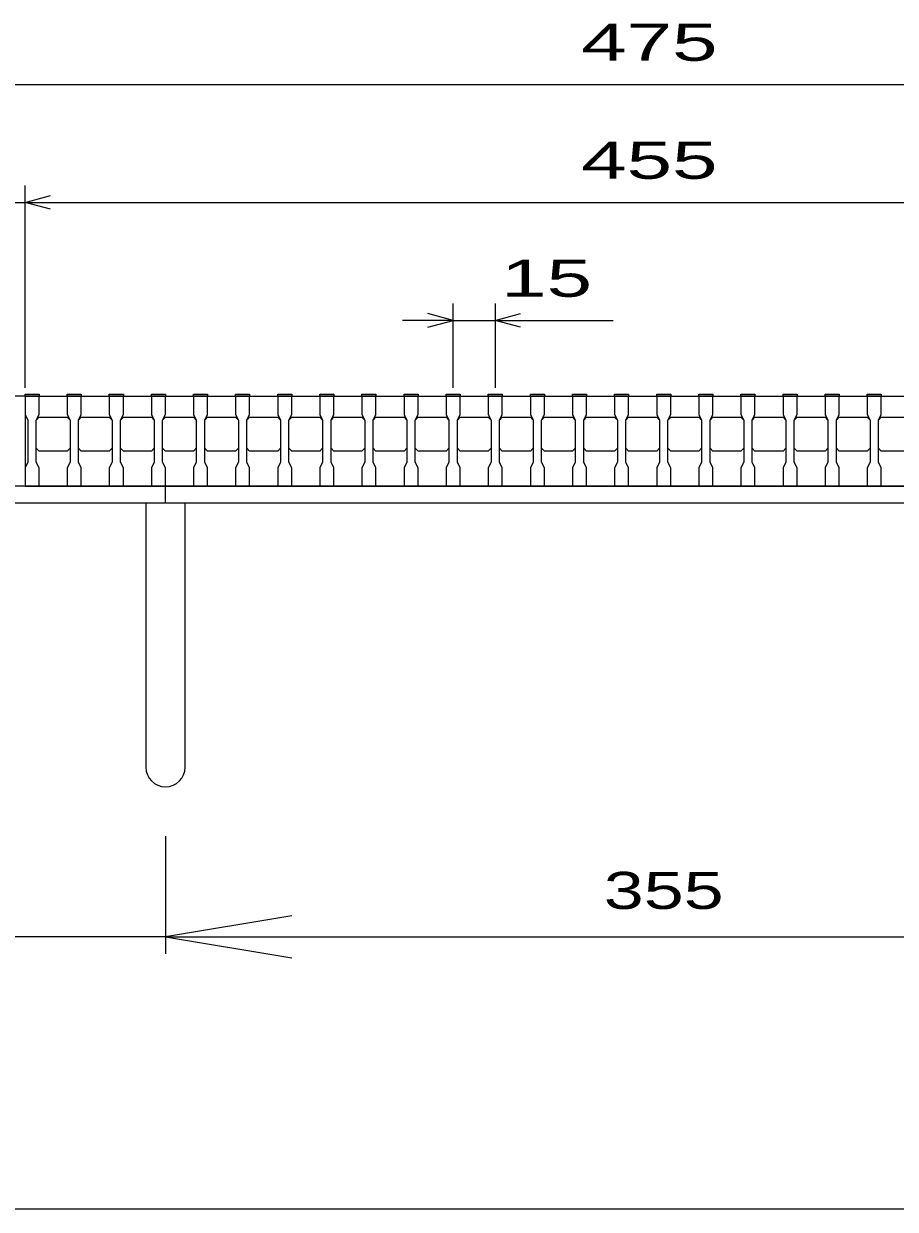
# Model space of a CAD drawing. Units: millimetres, scale not verified. Extents: x -1092 to 1039, y -770 to 632.
# Drawn here: x -778.5 to -468, y -687.9 to -265.9 of the extents above; entities that cross this region are included whole.
import ezdxf
from ezdxf.enums import TextEntityAlignment as Align

# ---------------------------------------------------------------- set-up
doc = ezdxf.new("R2010")
doc.units = ezdxf.units.MM
doc.header["$LTSCALE"] = 6
for name, color, linetype, lineweight in [('0_2', 150, 'Continuous', 25), ('16', 3, 'Continuous', 25), ('19', 6, 'Continuous', 25), ('22', 4, 'Continuous', 25)]:
    doc.layers.add(name, color=color, linetype=linetype, lineweight=lineweight)
doc.styles.add('ベクトル', font='')
doc.styles.get('ベクトル').set_extended_font_data('ベクトル')

# ---------------------------------------------------------------- blocks, each defined once
blk = doc.blocks.new('open_arrow')
at = {"color": 0, "linetype": 'Continuous', "lineweight": -2}
blk.add_lwpolyline([(7.5, 1.25), (0, 0), (7.5, -1.25)], dxfattribs=at)

msp = doc.modelspace()

# ---------------------------------------------------------------- linework, layer by layer
at = {"layer": '0_2'}
msp.add_line((1038.6, -687.9), (-1037.4, -687.9), dxfattribs=at)
at = {"layer": '16'}
for p, q in [((-778, -398.5), (-778, -397.8)), ((-778, -397.8), (-773, -397.8)), ((-778, -398.5), (-778, -405)), ((-773, -398.5), (-778, -398.5)), ((-778, -398.5), (-778, -430.5)), ((-778, -398.5), (-323, -398.5)), ((-773, -397.8), (-773, -398.5)), ((-773, -405), (-773, -398.5)), ((-763, -398.5), (-763, -397.8)), ((-763, -397.8), (-758, -397.8)), ((-763, -398.5), (-763, -405)), ((-758, -398.5), (-763, -398.5)), ((-758, -397.8), (-758, -398.5)), ((-758, -405), (-758, -398.5)), ((-748, -398.5), (-748, -397.8)), ((-748, -397.8), (-743, -397.8)), ((-748, -398.5), (-748, -405)), ((-743, -398.5), (-748, -398.5)), ((-743, -397.8), (-743, -398.5)), ((-743, -405), (-743, -398.5)), ((-733, -398.5), (-733, -397.8)), ((-733, -397.8), (-728, -397.8)), ((-733, -398.5), (-733, -405)), ((-728, -398.5), (-733, -398.5)), ((-728, -397.8), (-728, -398.5)), ((-728, -405), (-728, -398.5)), ((-718, -398.5), (-718, -397.8)), ((-718, -397.8), (-713, -397.8)), ((-718, -398.5), (-718, -405)), ((-713, -398.5), (-718, -398.5)), ((-713, -397.8), (-713, -398.5)), ((-713, -405), (-713, -398.5)), ((-703, -398.5), (-703, -397.8)), ((-703, -397.8), (-698, -397.8)), ((-703, -398.5), (-703, -405)), ((-698, -398.5), (-703, -398.5)), ((-698, -397.8), (-698, -398.5)), ((-698, -405), (-698, -398.5)), ((-688, -398.5), (-688, -397.8)), ((-688, -397.8), (-683, -397.8)), ((-688, -398.5), (-688, -405)), ((-683, -398.5), (-688, -398.5)), ((-683, -397.8), (-683, -398.5)), ((-683, -405), (-683, -398.5)), ((-673, -398.5), (-673, -397.8)), ((-673, -397.8), (-668, -397.8)), ((-673, -398.5), (-673, -405)), ((-668, -398.5), (-673, -398.5)), ((-668, -397.8), (-668, -398.5)), ((-668, -405), (-668, -398.5)), ((-658, -398.5), (-658, -397.8)), ((-658, -397.8), (-653, -397.8)), ((-658, -398.5), (-658, -405)), ((-653, -398.5), (-658, -398.5)), ((-653, -397.8), (-653, -398.5)), ((-653, -405), (-653, -398.5)), ((-643, -398.5), (-643, -397.8)), ((-643, -397.8), (-638, -397.8)), ((-643, -398.5), (-643, -405)), ((-638, -398.5), (-643, -398.5)), ((-638, -397.8), (-638, -398.5)), ((-638, -405), (-638, -398.5)), ((-628, -398.5), (-628, -397.8)), ((-628, -397.8), (-623, -397.8)), ((-628, -398.5), (-628, -405)), ((-623, -398.5), (-628, -398.5)), ((-623, -397.8), (-623, -398.5)), ((-623, -405), (-623, -398.5)), ((-613, -398.5), (-613, -397.8)), ((-613, -397.8), (-608, -397.8)), ((-613, -398.5), (-613, -405)), ((-608, -398.5), (-613, -398.5)), ((-608, -397.8), (-608, -398.5)), ((-608, -405), (-608, -398.5)), ((-598, -398.5), (-598, -397.8)), ((-598, -397.8), (-593, -397.8)), ((-598, -398.5), (-598, -405)), ((-593, -398.5), (-598, -398.5)), ((-593, -397.8), (-593, -398.5)), ((-593, -405), (-593, -398.5)), ((-583, -398.5), (-583, -397.8)), ((-583, -397.8), (-578, -397.8)), ((-583, -398.5), (-583, -405)), ((-578, -398.5), (-583, -398.5)), ((-578, -397.8), (-578, -398.5)), ((-578, -405), (-578, -398.5)), ((-568, -398.5), (-568, -397.8)), ((-568, -397.8), (-563, -397.8)), ((-568, -398.5), (-568, -405)), ((-563, -398.5), (-568, -398.5)), ((-563, -397.8), (-563, -398.5)), ((-563, -405), (-563, -398.5)), ((-553, -398.5), (-553, -397.8)), ((-553, -397.8), (-548, -397.8)), ((-553, -398.5), (-553, -405)), ((-548, -398.5), (-553, -398.5)), ((-548, -397.8), (-548, -398.5)), ((-548, -405), (-548, -398.5)), ((-538, -398.5), (-538, -397.8)), ((-538, -397.8), (-533, -397.8)), ((-538, -398.5), (-538, -405)), ((-533, -398.5), (-538, -398.5)), ((-533, -397.8), (-533, -398.5)), ((-533, -405), (-533, -398.5)), ((-523, -398.5), (-523, -397.8)), ((-523, -397.8), (-518, -397.8)), ((-523, -398.5), (-523, -405)), ((-518, -398.5), (-523, -398.5)), ((-518, -397.8), (-518, -398.5)), ((-518, -405), (-518, -398.5)), ((-508, -398.5), (-508, -397.8)), ((-508, -397.8), (-503, -397.8)), ((-508, -398.5), (-508, -405)), ((-503, -398.5), (-508, -398.5)), ((-503, -397.8), (-503, -398.5)), ((-503, -405), (-503, -398.5)), ((-493, -398.5), (-493, -397.8)), ((-493, -397.8), (-488, -397.8)), ((-493, -398.5), (-493, -405)), ((-488, -398.5), (-493, -398.5)), ((-488, -397.8), (-488, -398.5)), ((-488, -405), (-488, -398.5)), ((-478, -398.5), (-478, -397.8)), ((-478, -397.8), (-473, -397.8)), ((-478, -398.5), (-478, -405)), ((-473, -398.5), (-478, -398.5)), ((-473, -397.8), (-473, -398.5)), ((-473, -405), (-473, -398.5)), ((-778, -405), (-777, -407)), ((-774, -407), (-773, -405)), ((-763, -405), (-762, -407)), ((-759, -407), (-758, -405)), ((-748, -405), (-747, -407)), ((-744, -407), (-743, -405)), ((-733, -405), (-732, -407)), ((-729, -407), (-728, -405)), ((-718, -405), (-717, -407)), ((-714, -407), (-713, -405)), ((-703, -405), (-702, -407)), ((-699, -407), (-698, -405)), ((-688, -405), (-687, -407)), ((-684, -407), (-683, -405)), ((-673, -405), (-672, -407)), ((-669, -407), (-668, -405)), ((-658, -405), (-657, -407)), ((-654, -407), (-653, -405)), ((-643, -405), (-642, -407)), ((-639, -407), (-638, -405)), ((-628, -405), (-627, -407)), ((-624, -407), (-623, -405)), ((-613, -405), (-612, -407)), ((-609, -407), (-608, -405)), ((-598, -405), (-597, -407)), ((-594, -407), (-593, -405)), ((-583, -405), (-582, -407)), ((-579, -407), (-578, -405)), ((-568, -405), (-567, -407)), ((-564, -407), (-563, -405)), ((-553, -405), (-552, -407)), ((-549, -407), (-548, -405)), ((-538, -405), (-537, -407)), ((-534, -407), (-533, -405)), ((-523, -405), (-522, -407)), ((-519, -407), (-518, -405)), ((-508, -405), (-507, -407)), ((-504, -407), (-503, -405)), ((-493, -405), (-492, -407)), ((-489, -407), (-488, -405)), ((-478, -405), (-477, -407)), ((-474, -407), (-473, -405)), ((-777, -407), (-777, -422)), ((-774, -407), (-773, -406)), ((-774, -422), (-774, -407)), ((-773, -406), (-763, -406)), ((-763, -406), (-762, -407)), ((-762, -407), (-762, -422)), ((-759, -407), (-758, -406)), ((-759, -422), (-759, -407)), ((-758, -406), (-748, -406)), ((-748, -406), (-747, -407)), ((-747, -407), (-747, -422)), ((-744, -407), (-743, -406)), ((-744, -422), (-744, -407)), ((-743, -406), (-733, -406)), ((-733, -406), (-732, -407)), ((-732, -407), (-732, -422)), ((-729, -407), (-728, -406)), ((-729, -422), (-729, -407)), ((-728, -406), (-718, -406)), ((-718, -406), (-717, -407)), ((-717, -407), (-717, -422)), ((-714, -407), (-713, -406)), ((-714, -422), (-714, -407)), ((-713, -406), (-703, -406)), ((-703, -406), (-702, -407)), ((-702, -407), (-702, -422)), ((-699, -407), (-698, -406)), ((-699, -422), (-699, -407)), ((-698, -406), (-688, -406)), ((-688, -406), (-687, -407)), ((-687, -407), (-687, -422)), ((-684, -407), (-683, -406)), ((-684, -422), (-684, -407)), ((-683, -406), (-673, -406)), ((-673, -406), (-672, -407)), ((-672, -407), (-672, -422)), ((-669, -407), (-668, -406)), ((-669, -422), (-669, -407)), ((-668, -406), (-658, -406)), ((-658, -406), (-657, -407)), ((-657, -407), (-657, -422)), ((-654, -407), (-653, -406)), ((-654, -422), (-654, -407)), ((-653, -406), (-643, -406)), ((-643, -406), (-642, -407)), ((-642, -407), (-642, -422)), ((-639, -407), (-638, -406)), ((-639, -422), (-639, -407)), ((-638, -406), (-628, -406)), ((-628, -406), (-627, -407)), ((-627, -407), (-627, -422)), ((-624, -407), (-623, -406)), ((-624, -422), (-624, -407)), ((-623, -406), (-613, -406)), ((-613, -406), (-612, -407)), ((-612, -407), (-612, -422)), ((-609, -407), (-608, -406)), ((-609, -422), (-609, -407)), ((-608, -406), (-598, -406)), ((-598, -406), (-597, -407)), ((-597, -407), (-597, -422)), ((-594, -407), (-593, -406)), ((-594, -422), (-594, -407)), ((-593, -406), (-583, -406)), ((-583, -406), (-582, -407)), ((-582, -407), (-582, -422)), ((-579, -407), (-578, -406)), ((-579, -422), (-579, -407)), ((-578, -406), (-568, -406)), ((-568, -406), (-567, -407)), ((-567, -407), (-567, -422)), ((-564, -407), (-563, -406)), ((-564, -422), (-564, -407)), ((-563, -406), (-553, -406)), ((-553, -406), (-552, -407)), ((-552, -407), (-552, -422)), ((-549, -407), (-548, -406)), ((-549, -422), (-549, -407)), ((-548, -406), (-538, -406)), ((-538, -406), (-537, -407)), ((-537, -407), (-537, -422)), ((-534, -407), (-533, -406)), ((-534, -422), (-534, -407)), ((-533, -406), (-523, -406)), ((-523, -406), (-522, -407)), ((-522, -407), (-522, -422)), ((-519, -407), (-518, -406)), ((-519, -422), (-519, -407)), ((-518, -406), (-508, -406)), ((-508, -406), (-507, -407)), ((-507, -407), (-507, -422)), ((-504, -407), (-503, -406)), ((-504, -422), (-504, -407)), ((-503, -406), (-493, -406)), ((-493, -406), (-492, -407)), ((-492, -407), (-492, -422)), ((-489, -407), (-488, -406)), ((-489, -422), (-489, -407)), ((-488, -406), (-478, -406)), ((-478, -406), (-477, -407)), ((-477, -407), (-477, -422)), ((-474, -407), (-473, -406)), ((-474, -422), (-474, -407)), ((-473, -406), (-463, -406)), ((-773, -418), (-774, -417)), ((-762, -417), (-763, -418)), ((-758, -418), (-759, -417)), ((-747, -417), (-748, -418)), ((-743, -418), (-744, -417)), ((-732, -417), (-733, -418)), ((-728, -418), (-729, -417)), ((-717, -417), (-718, -418)), ((-713, -418), (-714, -417)), ((-702, -417), (-703, -418)), ((-698, -418), (-699, -417)), ((-687, -417), (-688, -418)), ((-683, -418), (-684, -417)), ((-672, -417), (-673, -418)), ((-668, -418), (-669, -417)), ((-657, -417), (-658, -418)), ((-653, -418), (-654, -417)), ((-642, -417), (-643, -418)), ((-638, -418), (-639, -417)), ((-627, -417), (-628, -418)), ((-623, -418), (-624, -417)), ((-612, -417), (-613, -418)), ((-608, -418), (-609, -417)), ((-597, -417), (-598, -418)), ((-593, -418), (-594, -417)), ((-582, -417), (-583, -418)), ((-578, -418), (-579, -417)), ((-567, -417), (-568, -418)), ((-563, -418), (-564, -417)), ((-552, -417), (-553, -418)), ((-548, -418), (-549, -417)), ((-537, -417), (-538, -418)), ((-533, -418), (-534, -417)), ((-522, -417), (-523, -418)), ((-518, -418), (-519, -417)), ((-507, -417), (-508, -418)), ((-503, -418), (-504, -417)), ((-492, -417), (-493, -418)), ((-488, -418), (-489, -417)), ((-477, -417), (-478, -418)), ((-473, -418), (-474, -417)), ((-777, -422), (-778, -424)), ((-773, -424), (-774, -422)), ((-763, -418), (-773, -418)), ((-762, -422), (-763, -424)), ((-758, -424), (-759, -422)), ((-748, -418), (-758, -418)), ((-747, -422), (-748, -424)), ((-743, -424), (-744, -422)), ((-733, -418), (-743, -418)), ((-732, -422), (-733, -424)), ((-728, -424), (-729, -422)), ((-718, -418), (-728, -418)), ((-717, -422), (-718, -424)), ((-713, -424), (-714, -422)), ((-703, -418), (-713, -418)), ((-702, -422), (-703, -424)), ((-698, -424), (-699, -422)), ((-688, -418), (-698, -418)), ((-687, -422), (-688, -424)), ((-683, -424), (-684, -422)), ((-673, -418), (-683, -418)), ((-672, -422), (-673, -424)), ((-668, -424), (-669, -422)), ((-658, -418), (-668, -418)), ((-657, -422), (-658, -424)), ((-653, -424), (-654, -422)), ((-643, -418), (-653, -418)), ((-642, -422), (-643, -424)), ((-638, -424), (-639, -422)), ((-628, -418), (-638, -418)), ((-627, -422), (-628, -424)), ((-623, -424), (-624, -422)), ((-613, -418), (-623, -418)), ((-612, -422), (-613, -424)), ((-608, -424), (-609, -422)), ((-598, -418), (-608, -418)), ((-597, -422), (-598, -424)), ((-593, -424), (-594, -422)), ((-583, -418), (-593, -418)), ((-582, -422), (-583, -424)), ((-578, -424), (-579, -422)), ((-568, -418), (-578, -418)), ((-567, -422), (-568, -424)), ((-563, -424), (-564, -422)), ((-553, -418), (-563, -418)), ((-552, -422), (-553, -424)), ((-548, -424), (-549, -422)), ((-538, -418), (-548, -418)), ((-537, -422), (-538, -424)), ((-533, -424), (-534, -422)), ((-523, -418), (-533, -418)), ((-522, -422), (-523, -424)), ((-518, -424), (-519, -422)), ((-508, -418), (-518, -418)), ((-507, -422), (-508, -424)), ((-503, -424), (-504, -422)), ((-493, -418), (-503, -418)), ((-492, -422), (-493, -424)), ((-488, -424), (-489, -422)), ((-478, -418), (-488, -418)), ((-477, -422), (-478, -424)), ((-473, -424), (-474, -422)), ((-463, -418), (-473, -418)), ((-778, -424), (-778, -430.5)), ((-773, -430.5), (-773, -424)), ((-763, -424), (-763, -430.5)), ((-758, -430.5), (-758, -424)), ((-748, -424), (-748, -430.5)), ((-743, -430.5), (-743, -424)), ((-733, -424), (-733, -430.5)), ((-728, -430.5), (-728, -424)), ((-718, -424), (-718, -430.5)), ((-713, -430.5), (-713, -424)), ((-703, -424), (-703, -430.5)), ((-698, -430.5), (-698, -424)), ((-688, -424), (-688, -430.5)), ((-683, -430.5), (-683, -424)), ((-673, -424), (-673, -430.5)), ((-668, -430.5), (-668, -424)), ((-658, -424), (-658, -430.5)), ((-653, -430.5), (-653, -424)), ((-643, -424), (-643, -430.5)), ((-638, -430.5), (-638, -424)), ((-628, -424), (-628, -430.5)), ((-623, -430.5), (-623, -424)), ((-613, -424), (-613, -430.5)), ((-608, -430.5), (-608, -424)), ((-598, -424), (-598, -430.5)), ((-593, -430.5), (-593, -424)), ((-583, -424), (-583, -430.5)), ((-578, -430.5), (-578, -424)), ((-568, -424), (-568, -430.5)), ((-563, -430.5), (-563, -424)), ((-553, -424), (-553, -430.5)), ((-548, -430.5), (-548, -424)), ((-538, -424), (-538, -430.5)), ((-533, -430.5), (-533, -424)), ((-523, -424), (-523, -430.5)), ((-518, -430.5), (-518, -424)), ((-508, -424), (-508, -430.5)), ((-503, -430.5), (-503, -424)), ((-493, -424), (-493, -430.5)), ((-488, -430.5), (-488, -424)), ((-478, -424), (-478, -430.5)), ((-473, -430.5), (-473, -424)), ((-778, -430.5), (-773, -430.5)), ((-778, -430.5), (-323, -430.5)), ((-763, -430.5), (-758, -430.5)), ((-748, -430.5), (-743, -430.5)), ((-733, -430.5), (-728, -430.5)), ((-718, -430.5), (-713, -430.5)), ((-703, -430.5), (-698, -430.5)), ((-688, -430.5), (-683, -430.5)), ((-673, -430.5), (-668, -430.5)), ((-658, -430.5), (-653, -430.5)), ((-643, -430.5), (-638, -430.5)), ((-628, -430.5), (-623, -430.5)), ((-613, -430.5), (-608, -430.5)), ((-598, -430.5), (-593, -430.5)), ((-583, -430.5), (-578, -430.5)), ((-568, -430.5), (-563, -430.5)), ((-553, -430.5), (-548, -430.5)), ((-538, -430.5), (-533, -430.5)), ((-523, -430.5), (-518, -430.5)), ((-508, -430.5), (-503, -430.5)), ((-493, -430.5), (-488, -430.5)), ((-478, -430.5), (-473, -430.5))]:
    msp.add_line(p, q, dxfattribs=at)
at = {"layer": '19'}
for p, q in [((-778, -398.5), (-788, -398.5)), ((-319, -430.5), (-782, -430.5)), ((-728, -436.5), (-728, -430.5)), ((-787, -436.5), (-314, -436.5)), ((-735, -436.5), (-735, -530.5)), ((-721, -530.5), (-721, -436.5))]:
    msp.add_line(p, q, dxfattribs=at)
msp.add_arc((-728, -530.5), 7, 180, 0, dxfattribs=at)
at = {"layer": '22'}
for p, q in [((-788, -287.5), (-313, -287.5)), ((-778, -395.5), (-778, -323.5)), ((-778, -329.5), (-769, -327.1)), ((-788, -329.5), (-778, -329.5)), ((-769, -331.9), (-778, -329.5)), ((-778, -329.5), (-323, -329.5)), ((-625.5, -395.5), (-625.5, -365.5)), ((-610.5, -365.5), (-610.5, -395.5)), ((-625.5, -371.5), (-634.5, -369.1)), ((-610.5, -371.5), (-601.5, -369.1)), ((-625.5, -371.5), (-643.5, -371.5)), ((-634.5, -373.9), (-625.5, -371.5)), ((-625.5, -371.5), (-610.5, -371.5)), ((-601.5, -373.9), (-610.5, -371.5)), ((-610.5, -371.5), (-568.5, -371.5)), ((-728, -555.07), (-728, -596.95)), ((-728, -555.07), (-728, -596.95)), ((-728, -590.95), (-840.8, -590.95)), ((-728, -590.95), (-373, -590.95))]:
    msp.add_line(p, q, dxfattribs=at)

# ---------------------------------------------------------------- block references
at = {"layer": '22', "xscale": 6, "yscale": 6}
msp.add_blockref('open_arrow', (-728, -590.95), dxfattribs=at)

# ---------------------------------------------------------------- texts
at = {"layer": '22', "color": 2, "style": 'ベクトル', "width": 1.65}
for s, p in [(' 475 ', (-588, -272.5)), (' 455 ', (-588, -314.5)), (' 15 ', (-616.5, -356.5))]:
    msp.add_text(s, height=13.2, dxfattribs=at).set_placement(p, align=Align.MIDDLE_LEFT)
at = {"layer": '22', "style": 'ベクトル', "width": 1.45}
msp.add_text('355', height=13.2, dxfattribs=at).set_placement((-550.5, -584.95), align=Align.BOTTOM_CENTER)

doc.saveas('drawing.dxf')
